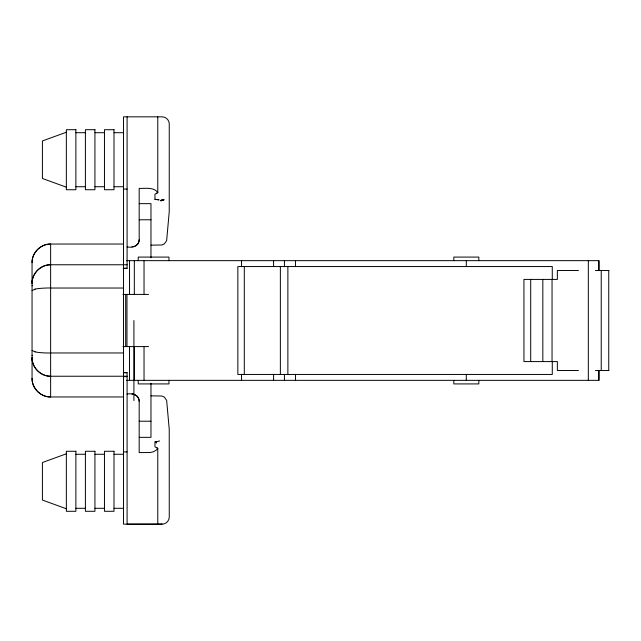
<?xml version="1.0" encoding="UTF-8"?>
<svg xmlns="http://www.w3.org/2000/svg" width="641" height="641" viewBox="0 0 641 641"><rect width="100%" height="100%" fill="white"/><g stroke="black" fill="none" stroke-linecap="round" stroke-linejoin="round"><path stroke-width="0.96" d="M598.91 371.163L598.902 380.345L126.581 380.345M154.962 199.351A6.963 2.917 -0.4 0 1 159.088 199.896L154.962 199.407L154.962 194.223L157.774 192.436L157.774 116.838M123.521 396.963L50.631 396.963C40.703 397.148 31.866 388.31 32.05 378.382L32.05 262.618C31.866 252.69 40.703 243.852 50.631 244.037L123.521 244.037M157.774 192.436C153.544 186.803 145.162 188.638 139.185 188.39L139.185 239.75C139.305 245.888 132.126 248.139 127.094 246.897M32.05 262.618C31.89 252.682 40.695 243.9 50.631 244.037L50.631 396.963C40.695 397.1 31.89 388.318 32.05 378.382M139.185 239.75C139.241 243.588 135.828 246.977 131.99 246.897M127.094 394.103C132.134 392.837 139.297 395.128 139.185 401.25L139.185 452.61L150.387 452.514L153.487 451.729L156.26 450.158L157.774 448.5L154.962 446.777L154.962 441.593M32.05 285.87L32.403 285.277M32.05 290.589L35.167 289.147M156.444 193.694L157.774 192.492M66.352 132.238L42.41 140.948L42.41 178.478L66.352 187.196M66.352 453.804L42.41 462.522L42.41 500.052L66.352 508.762M161.396 524.162C165.442 524.578 169.352 521.125 169.256 517.015L169.232 429.246L166.644 400.345L164.4 397.156L161.869 396.01L150.972 395.858M50.631 264.765C40.695 264.629 31.89 273.403 32.05 283.338C31.866 273.411 40.703 264.573 50.631 264.765L127.094 264.765M123.168 268.339L127.094 268.331L127.094 116.838M75.878 132.703L85.405 132.703M94.932 132.703L104.459 132.703M113.994 132.703L123.521 132.703M75.878 186.731L85.405 186.731M94.932 186.731L104.459 186.731M113.994 186.731L123.521 186.731M123.521 189.071L127.094 189.071M139.185 203.654L150.972 203.654L150.972 257.738M139.185 219.783L150.972 219.783M150.972 245.142L161.869 244.99L164.4 243.844L166.644 240.655L169.232 211.754L169.256 123.985C169.328 120.163 165.923 116.766 162.109 116.838L123.521 116.838L123.521 524.162L162.109 524.162M126.581 260.655L598.902 260.655L598.91 269.837M123.521 268.331L127.094 268.331M578.438 270.478L557.358 270.478L557.358 279.412L523.937 279.412L523.953 361.588L557.358 361.588L557.358 370.522L578.438 370.522M595.417 270.478L608.95 270.478M50.631 288.033L123.521 288.033M122.912 294.419L148.568 294.419M122.912 346.581L148.568 346.581M50.631 352.967L123.521 352.967M595.417 370.522L608.95 370.522M127.094 372.669L123.521 372.669L127.094 372.669L127.094 524.162L161.484 524.138M50.631 376.235C40.695 376.371 31.89 367.597 32.05 357.662C31.866 367.589 40.703 376.427 50.631 376.235L127.094 376.235M123.521 376.652L127.094 376.652M139.185 421.217L150.972 421.217M139.185 437.346L150.972 437.346L150.972 383.262M123.521 451.929L127.094 451.929M75.878 454.269L85.405 454.269M94.932 454.269L104.459 454.269M113.994 454.269L123.521 454.269M75.878 508.297L85.405 508.297M94.932 508.297L104.459 508.297M113.994 508.297L123.521 508.297M35.167 351.853L32.05 350.411M133.464 394.247C136.709 394.88 139.209 397.941 139.185 401.25M156.989 447.602L157.718 448.82M32.05 355.13L32.403 355.723M608.742 270.478L608.742 370.522M601.226 270.478L601.226 370.522M598.87 260.655L598.87 270.63M598.87 370.37L598.87 380.345M588.326 260.655L588.326 380.345M552.278 279.412L552.278 266.552L237.851 266.552L237.851 374.448L552.278 374.448L552.278 361.588M552.045 279.412L552.045 361.588M542.823 279.412L542.823 361.588M530.7 279.412L530.7 361.588M478.827 260.655L478.827 257.081L453.82 257.081L453.82 260.655M478.827 380.345L478.827 383.919L453.82 383.919L453.82 380.345M466.295 260.655L466.295 266.64M466.295 374.36L466.295 380.345M295.533 260.655L295.533 266.64M295.533 374.36L295.533 380.345M287.873 266.552L287.873 374.448M284.428 260.655L284.428 266.64M284.428 374.36L284.428 380.345M280.365 266.552L280.365 374.448M273.587 260.655L273.587 266.64M273.587 374.36L273.587 380.345M244.301 266.552L244.301 374.448M241.545 260.655L241.545 266.64M241.545 374.36L241.545 380.345M168.96 260.655L168.96 257.081L138.232 257.081L138.232 260.655M168.96 380.345L168.96 383.919L138.232 383.919L138.232 380.345M157.774 448.564L157.774 524.162M144.033 260.655L144.033 294.564M144.033 346.436L144.033 380.345M134.33 260.655L134.33 294.564M134.33 346.436L134.33 380.345M133.913 320.5L133.913 400.537M129.53 260.655L129.53 294.564M129.53 346.436L129.53 380.345M126.966 294.419L126.966 346.581M125.692 294.419L125.692 346.581M159.649 440.912A7.011 2.981 0.7 0 1 156.428 441.593M50.631 353.023A18.525 2.548 -0.2 0 1 34.934 351.869M34.934 289.131A18.525 2.548 0.2 0 1 50.631 287.977M156.396 441.529L156.348 443.091L155.683 441.577L156.396 441.529M163.255 199.383L160.554 200.569L163.255 199.383M164 199.808L160.955 200.817L164 199.808M75.878 129.706L66.352 129.706L66.352 189.728L75.878 189.728L75.878 129.706M94.932 129.706L85.405 129.706L85.405 189.728L94.932 189.728L94.932 129.706M113.994 129.706L104.459 129.706L104.459 189.728L113.994 189.728L113.994 129.706M75.878 451.272L66.352 451.272L66.352 511.294L75.878 511.294L75.878 451.272M94.932 451.272L85.405 451.272L85.405 511.294L94.932 511.294L94.932 451.272M113.994 451.272L104.459 451.272L104.459 511.294L113.994 511.294L113.994 451.272M133.072 394.175L132.038 394.103L134.137 394.415L133.072 394.175"/></g></svg>
